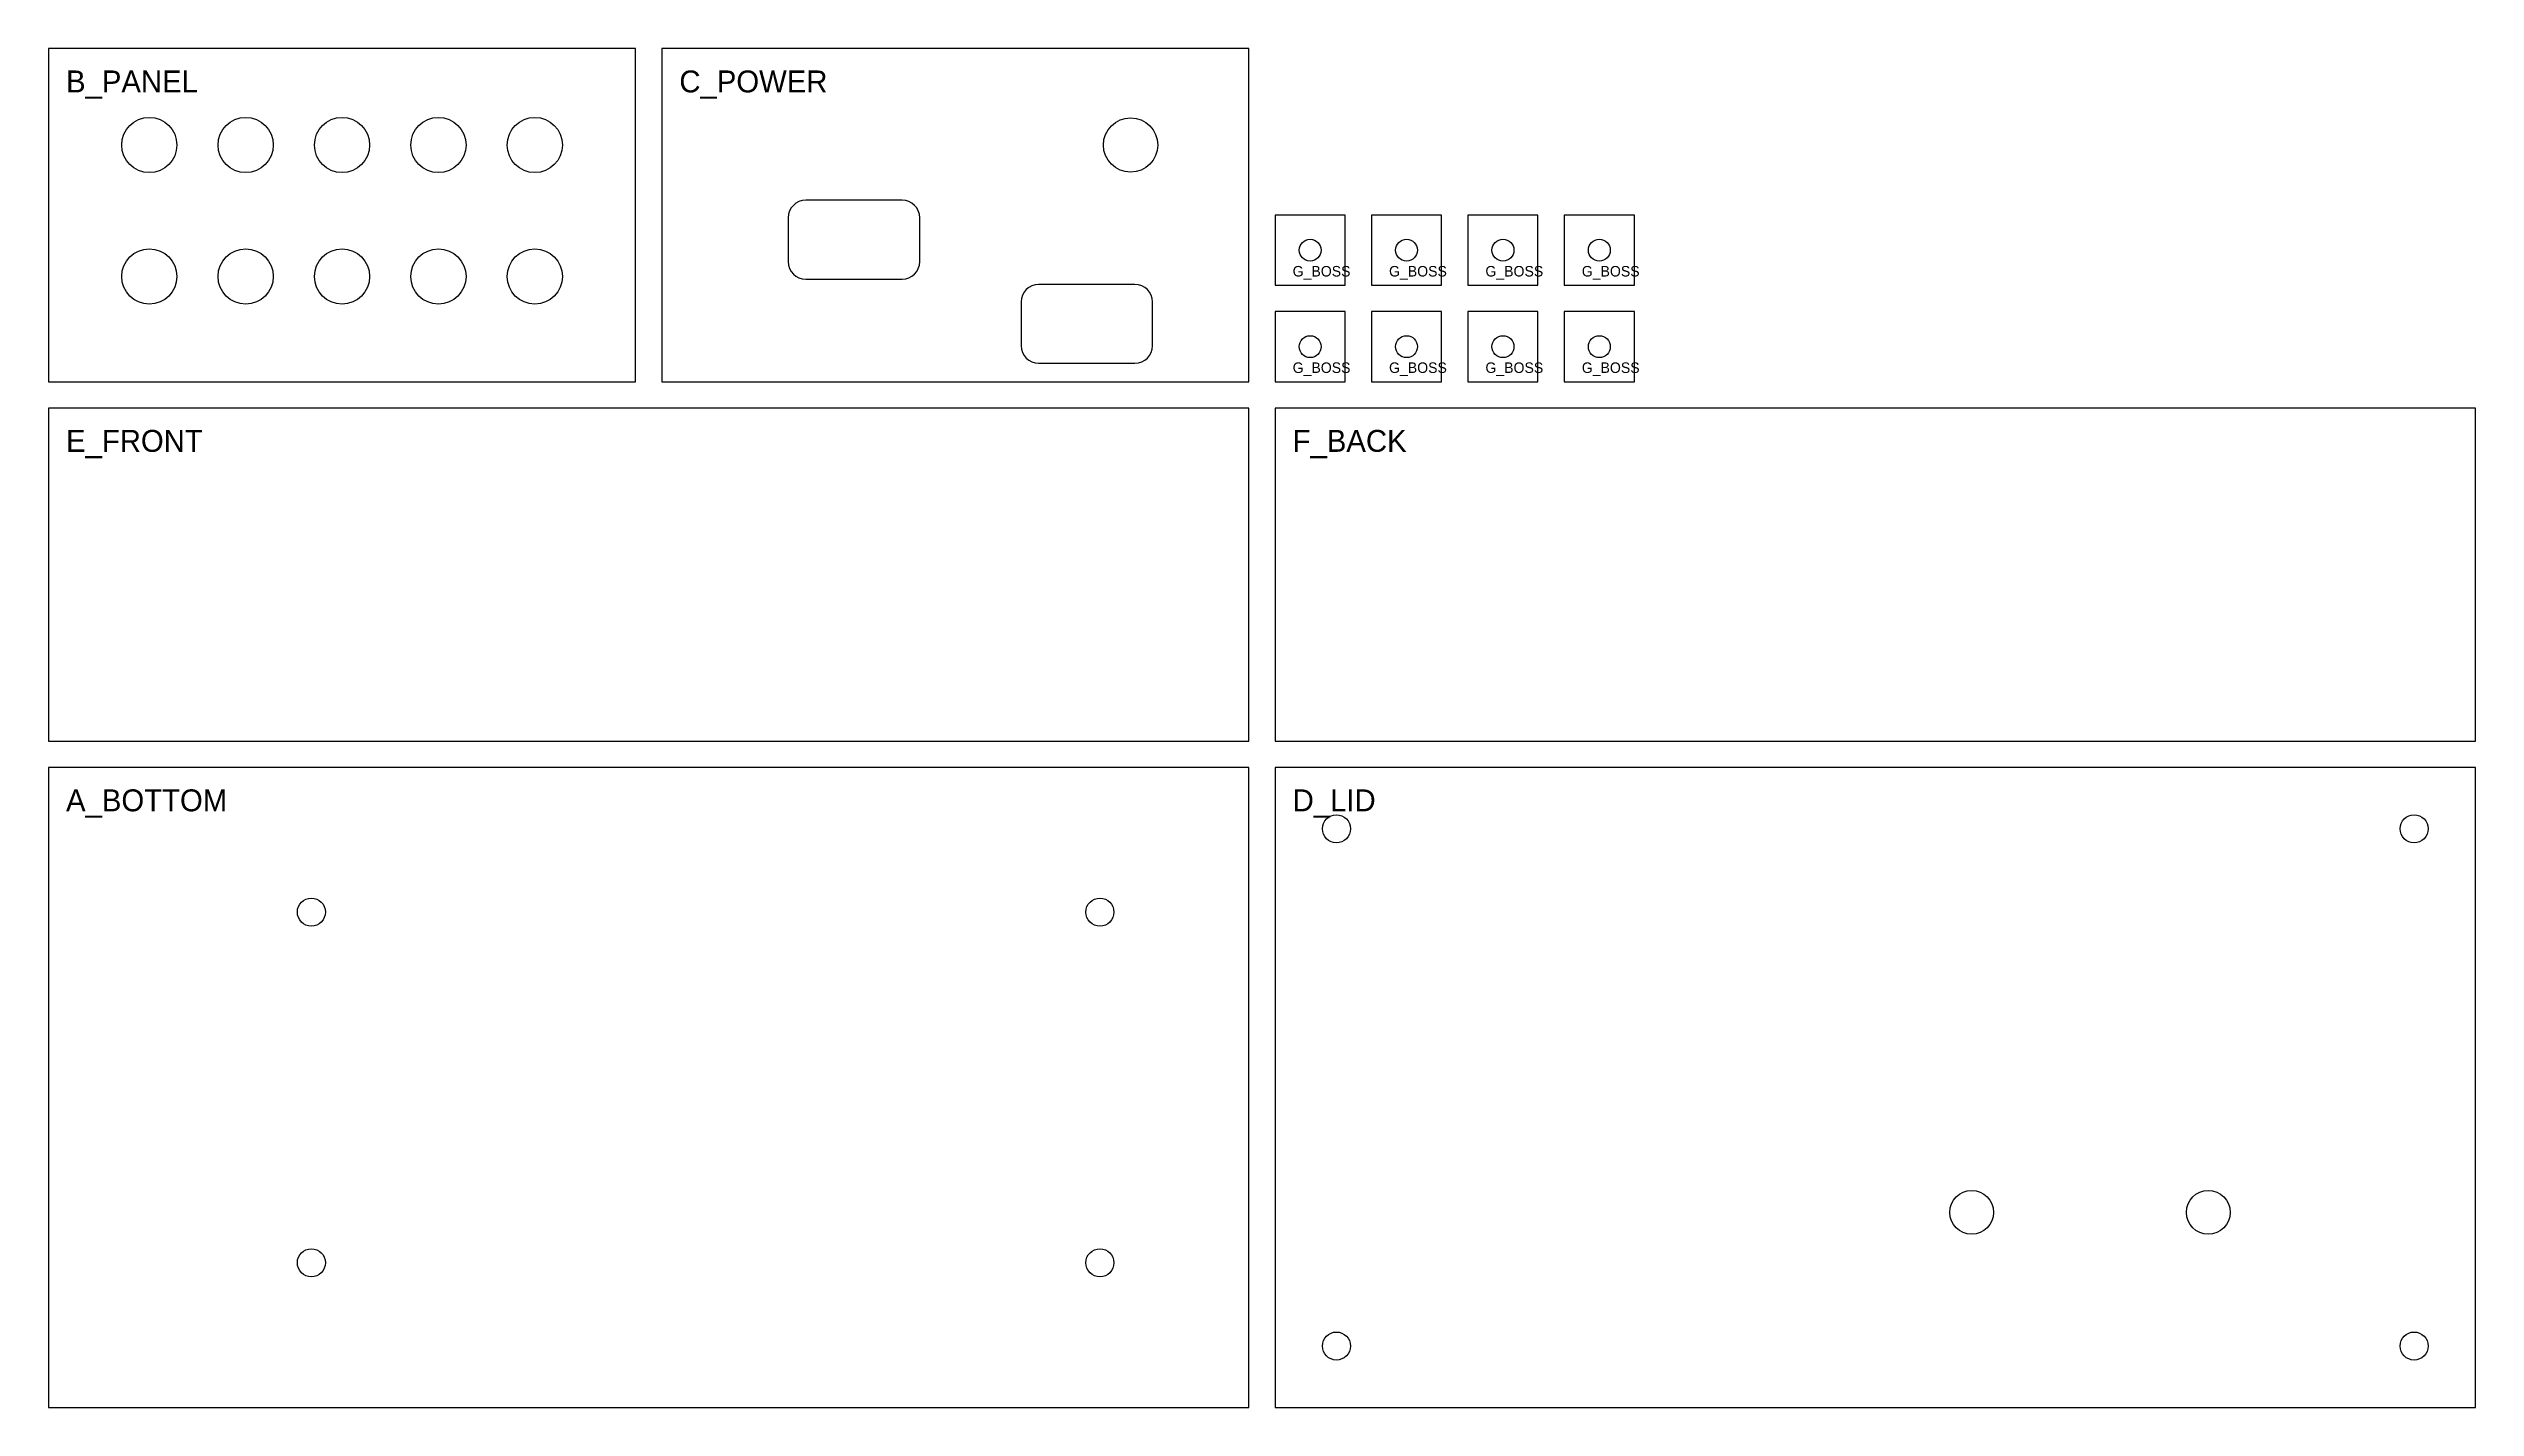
# Model space of a CAD drawing. Header units: metres. Extents: x 3 to 280, y 3 to 158.
import ezdxf

# ---------------------------------------------------------------- set-up
doc = ezdxf.new("R2010")
doc.units = ezdxf.units.M

msp = doc.modelspace()

# ---------------------------------------------------------------- linework, layer by layer
at = {"layer": 'CUT'}
for p, q in [((70, 158), (3, 158)), ((3, 158), (3, 120)), ((70, 120), (70, 158)), ((140, 158), (73, 158)), ((73, 158), (73, 120)), ((140, 120), (140, 158)), ((87.43, 138.7), (87.43, 133.7)), ((100.43, 140.7), (89.43, 140.7)), ((102.43, 133.7), (102.43, 138.7)), ((151, 139), (143, 139)), ((143, 139), (143, 131)), ((151, 131), (151, 139)), ((162, 139), (154, 139)), ((154, 139), (154, 131)), ((162, 131), (162, 139)), ((173, 139), (165, 139)), ((165, 139), (165, 131)), ((173, 131), (173, 139)), ((184, 139), (176, 139)), ((176, 139), (176, 131)), ((184, 131), (184, 139)), ((89.43, 131.7), (100.43, 131.7)), ((127, 131.1), (116, 131.1)), ((143, 131), (151, 131)), ((154, 131), (162, 131)), ((165, 131), (173, 131)), ((176, 131), (184, 131)), ((114, 129.1), (114, 124.1)), ((129, 124.1), (129, 129.1)), ((151, 128), (143, 128)), ((143, 128), (143, 120)), ((151, 120), (151, 128)), ((162, 128), (154, 128)), ((154, 128), (154, 120)), ((162, 120), (162, 128)), ((173, 128), (165, 128)), ((165, 128), (165, 120)), ((173, 120), (173, 128)), ((184, 128), (176, 128)), ((176, 128), (176, 120)), ((184, 120), (184, 128)), ((116, 122.1), (127, 122.1)), ((3, 120), (70, 120)), ((73, 120), (140, 120)), ((143, 120), (151, 120)), ((154, 120), (162, 120)), ((165, 120), (173, 120)), ((176, 120), (184, 120)), ((140, 117), (3, 117)), ((3, 117), (3, 79)), ((140, 79), (140, 117)), ((280, 117), (143, 117)), ((143, 117), (143, 79)), ((280, 79), (280, 117)), ((3, 79), (140, 79)), ((143, 79), (280, 79)), ((140, 76), (3, 76)), ((3, 76), (3, 3)), ((140, 3), (140, 76)), ((280, 76), (143, 76)), ((143, 76), (143, 3)), ((280, 3), (280, 76)), ((3, 3), (140, 3)), ((143, 3), (280, 3))]:
    msp.add_line(p, q, dxfattribs=at)
for centre, radius in [((14.5, 147), 3.15), ((25.5, 147), 3.15), ((36.5, 147), 3.15), ((47.5, 147), 3.15), ((58.5, 147), 3.15), ((126.5, 147), 3.1), ((147, 135), 1.25), ((158, 135), 1.25), ((169, 135), 1.25), ((180, 135), 1.25), ((14.5, 132), 3.15), ((25.5, 132), 3.15), ((36.5, 132), 3.15), ((47.5, 132), 3.15), ((58.5, 132), 3.15), ((147, 124), 1.25), ((158, 124), 1.25), ((169, 124), 1.25), ((180, 124), 1.25), ((150, 69), 1.6), ((273, 69), 1.6), ((33, 59.5), 1.6), ((123, 59.5), 1.6), ((222.5, 25.25), 2.5), ((249.5, 25.25), 2.5), ((33, 19.5), 1.6), ((123, 19.5), 1.6), ((150, 10), 1.6), ((273, 10), 1.6)]:
    msp.add_circle(centre, radius, dxfattribs=at)
for centre, start, end in [((89.43, 138.7), 90, 180), ((100.43, 138.7), 0, 90), ((89.43, 133.7), 180, 270), ((100.43, 133.7), 270, 360), ((116, 129.1), 90, 180), ((127, 129.1), 0, 90), ((116, 124.1), 180, 270), ((127, 124.1), 270, 360)]:
    msp.add_arc(centre, 2, start, end, dxfattribs=at)

# ---------------------------------------------------------------- texts
at = {"layer": 'LABELS'}
for s, height, p in [('B_PANEL', 2.5, (5, 153)), ('C_POWER', 2.5, (75, 153)), ('G_BOSS', 1.2, (145, 132)), ('G_BOSS', 1.2, (156, 132)), ('G_BOSS', 1.2, (167, 132)), ('G_BOSS', 1.2, (178, 132)), ('G_BOSS', 1.2, (145, 121)), ('G_BOSS', 1.2, (156, 121)), ('G_BOSS', 1.2, (167, 121)), ('G_BOSS', 1.2, (178, 121)), ('E_FRONT', 2.5, (5, 112)), ('F_BACK', 2.5, (145, 112)), ('A_BOTTOM', 2.5, (5, 71)), ('D_LID', 2.5, (145, 71))]:
    msp.add_text(s, height=height, dxfattribs=at).set_placement(p)

doc.saveas('drawing.dxf')
